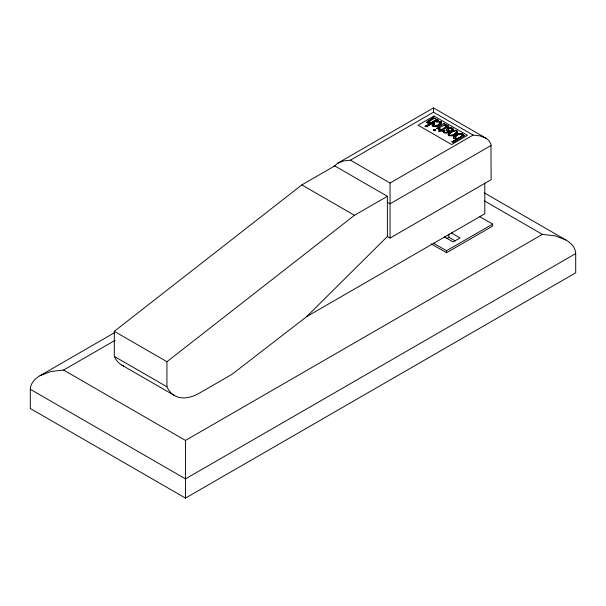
<?xml version="1.0" encoding="UTF-8"?>
<svg xmlns="http://www.w3.org/2000/svg" width="606" height="606" viewBox="0 0 606 606"><rect width="100%" height="100%" fill="white"/><g stroke="black" fill="none" stroke-linecap="round" stroke-linejoin="round"><path stroke-width="0.91" d="M455.22 137.607L455.227 137.168M435.555 129.707L435.1 130.479M453.508 137.736L453.53 137.221M457.666 132.426L457.553 131.426M432.949 125.389L433.222 126.101M448.145 134.38L448.395 133.32M443.993 132.169L444.039 131.57M448.281 129.563L448.94 128.555L450.637 127.942L452.311 128.745M484.232 192.829L565.951 240.006C570.875 242.855 575.594 247.551 575.7 253.596L575.7 272.821L185.497 498.102L30.3 408.497L30.3 389.272C30.406 383.227 35.125 378.53 40.049 375.682L114.663 332.603M446.493 129.866L447.652 128.267M457.007 131.964L457.083 131.51M426.821 122.495L426.957 121.874M452.152 129.358L452.311 128.661M432.154 125.2L432.578 124.207M441.721 122.798L440.797 124.397L438.585 125.828M440.062 122.98C439.062 125.23 435.972 126.487 433.608 126.162M448.963 134.237L448.917 135.062M449.197 130.994L448.66 131.956M427.7 126.018L437.244 120.291L438.592 120.359L436.418 119.018M457.666 132.335L456.363 134.123M455.227 137.259L456.053 136.047M453.53 137.304L453.72 136.759M448.182 133.918L448.796 132.782M448.039 126.79L448.228 126.283M438.85 128.502L439.115 127.858M447.349 131.934L447.531 131.547M457.007 131.873L454.523 134.085M441.266 123.874L441.668 122.344M444.039 131.654L444.418 130.957M433.752 123.768L434.578 124.048L433.745 124.775M435.547 129.934L434.313 130.744L433.464 130.169M433.464 130.252L433.919 129.707M448.963 134.32L449.243 133.828M448.311 129.26L449.834 128.222L451.341 128.04M453.72 136.85L454.068 136.274M446.584 129.373L448.288 127.949M457.447 132.873L453.788 135.456M451.667 130.002L452.152 129.267M446.599 126.313L441.312 129.729L439.653 128.775L438.312 129.063L439.653 128.684L441.312 129.729M439.941 123.351L438.047 125.033L434.108 126.222M432.949 125.48L433.745 124.684M333.823 166.574L337.716 163.203L433.51 107.898L485.845 138.115L488.701 140.266L490.958 144.099L491.118 179.709L390.052 238.052L387.37 236.507L387.37 196.291L334.747 165.908L301.833 184.913L114.307 331.338L114.307 356.419A49.813 28.762 -60 0 0 123.632 366.039M444.418 131.04L445.024 130.252L443.001 131.563L444.054 132.661M433.404 117.572L426.957 121.965M449.046 131.419L446.978 132.835L444.887 132.873M432.32 124.594L433.351 123.768M455.371 136.895L457.144 135.297M462.423 135.35C460.575 136.842 457.848 139.516 455.379 137.842M451.061 130.608L451.667 129.911M114.307 356.419L166.938 386.802A49.813 28.762 -60 0 0 199.465 393.105L232 374.319L306.636 316.65L387.37 236.507M454.068 136.365L455.909 134.85M456.765 132.275L453.068 134.805M449.243 133.911L451.273 132.252M428.7 121.942L434.184 118.45L435.32 118.678M448.796 132.865L450.273 131.654M447.622 127.146L448.039 126.699M440.797 124.306C438.592 126.124 434.964 127.76 432.404 125.775L432.154 125.109M166.938 386.802L166.938 361.721L354.457 215.297L387.37 196.291M433.616 130.025L435.396 129.631M446.887 132.267L447.349 131.85M454.568 135.88C456.788 134.04 460.401 132.532 462.992 134.502A3.522 2.038 0 0 1 463.507 135.736L464.787 135.539L454.598 141.736M445.622 127.245L446.607 125.995L444.827 125.594L446.607 126.078M450.16 133.078L454.114 131.01M449.41 132.305L451.137 131.214M427.541 121.382L433.32 117.89M430.086 120.814L428.556 122.382L430.828 122.95L428.889 122.677M337.716 163.203L343.557 160.954L350.435 160.158L433.51 112.201L473.127 135.07L480.013 135.858L485.845 138.115M435.494 118.579L433.267 117.503M436.403 119.73L431.048 122.866M431.374 122.723L436.562 119.412M427.934 125.753L437.85 120.268M427.669 126.646C421.322 125.01 428.298 127.919 427.715 126.192M443.834 123.624L446.167 124.738L445.38 124.525M438.812 128.161L438.858 128.828L436.6 128.351L444.009 123.685M438.911 131.055L440.335 130.237L438.911 131.146L443.009 130.623L438.911 131.146M451.144 130.57L453.311 129.32L452.902 128.646L451.22 127.677L448.932 127.813M451.144 130.661L453.311 129.32M452.015 141.857L457.878 138.395L452.015 141.857L454.568 142.175L454.598 141.653M40.049 375.682L50.859 371.516L63.6 370.046L115.17 340.277M350.435 160.158L390.052 183.035L473.127 135.07M491.118 145.455L390.052 203.805L387.37 202.26M306.636 316.65L484.8 213.789L484.8 183.05M446.569 238.582L448.864 237.257L455.235 240.93M433.495 243.226L446.516 250.748L492.633 224.122L492.633 226.106L446.516 252.732L431.048 243.809M63.6 370.046L185.497 440.426L542.4 234.37L555.141 235.84L565.951 240.006M575.7 253.596L185.497 478.876L30.3 389.272M442.213 130.252L443.009 130.623L442.213 130.252L444.69 128.745M444.69 128.836L447.622 127.063M425.117 126.321L431.048 122.776M455.439 134.638L452.894 135.714M448.039 132.297L445.895 132.934M457.144 135.388L458.651 134.555M432.987 124.018L433.752 123.677M446.887 132.184L444.834 132.729L443.993 132.078M456.765 134.502L461.128 133.706M451.137 131.305L453.924 130.434M452.599 131.669L454.856 130.82M434.184 118.541L434.722 118.458M448.288 128.04L448.932 127.73M453.068 134.714L450.22 135.532L449.243 135.35L448.841 134.623M457.931 138.357L461.742 136.138L462.628 134.691A1.409 0.811 0 0 0 461.795 133.994M458.651 134.638L461.795 134.085A1.409 0.811 0 0 1 462.628 134.782M445.38 124.616L438.895 128.002M462.992 134.502A3.522 2.038 0 0 1 463.507 135.827L464.711 135.411M437.312 121.654L436.441 121.904L440.047 121.359M437.714 126.078L433.578 126.427M445.508 125.336C443.562 126.131 447.364 124.525 447.826 125.654M452.061 130.949L454.795 130.366L456.894 130.873M456.909 138.698C459.553 137.918 454.189 139.607 453.682 138.123L453.508 137.645M430.071 123.207C432.389 122.564 426.942 124.154 426.821 122.404M434.313 129.623L435.1 129.532M434.714 130.563L433.472 130.381M446.137 132.517L444.372 132.487M460.083 134.176L461.302 134.024M452.894 135.623L449.554 135.736L448.145 134.297M451.561 135.229L449.243 135.267M454.856 130.904L456.166 130.828M438.895 121.283L436.418 121.73M449.554 127.684L452.121 128.139L453.311 129.411M452.008 135.782L449.554 135.646L448.266 134.714M437.312 121.745L438.805 121.745L440.032 122.715M454.795 130.449L455.606 130.487M428.116 123.147L429.116 123.207M446.304 125.321L447.099 125.381M455.863 138.698L453.682 138.032M438.093 121.708L439.842 122.404M434.131 123.76L434.578 124.048M456.477 138.448L455.22 137.517M456.166 130.737L457.083 131.6M440.047 121.268L441.433 122.033M444.887 132.956L443.001 131.563M433.608 126.253L432.926 125.722M456.318 130.54L457.553 131.517M461.848 133.767L462.454 134.032M438.312 129.063L440.335 130.237M438.312 129.154L440.335 130.32M452.015 141.766L454.568 142.175M484.315 200.836L542.4 234.37M479.611 216.6L492.633 224.122M451.258 232.886L460.015 237.946L453.129 241.923L444.365 236.863M301.833 184.913L354.457 215.297M114.307 331.338L166.938 361.721M121.95 365.198L174.573 395.582M441.001 121.609L441.668 122.435M443.653 123.382L444.009 123.775M432.404 125.692L432.979 126.177M447.826 125.571L448.16 125.972M448.448 129.767L449.114 130.699M448.834 130.29L448.281 129.479M446.993 130.585L447.531 131.638M447.342 131.07L446.667 130.199M446.493 129.775L446.667 130.29M449.114 130.608L449.197 131.078M448.16 125.889L448.228 126.374M440.032 122.632L440.062 123.063M448.864 233.969L448.864 237.257M446.516 250.748L446.516 252.732M438.858 128.828L436.6 128.351M433.51 107.898L433.51 112.201M433.449 117.738L433.245 117.185M390.052 183.035L390.052 238.052M185.497 440.426L185.497 498.102M433.994 116.026L418.11 125.2L451.599 144.531L467.484 135.365L433.994 116.026"/></g></svg>
